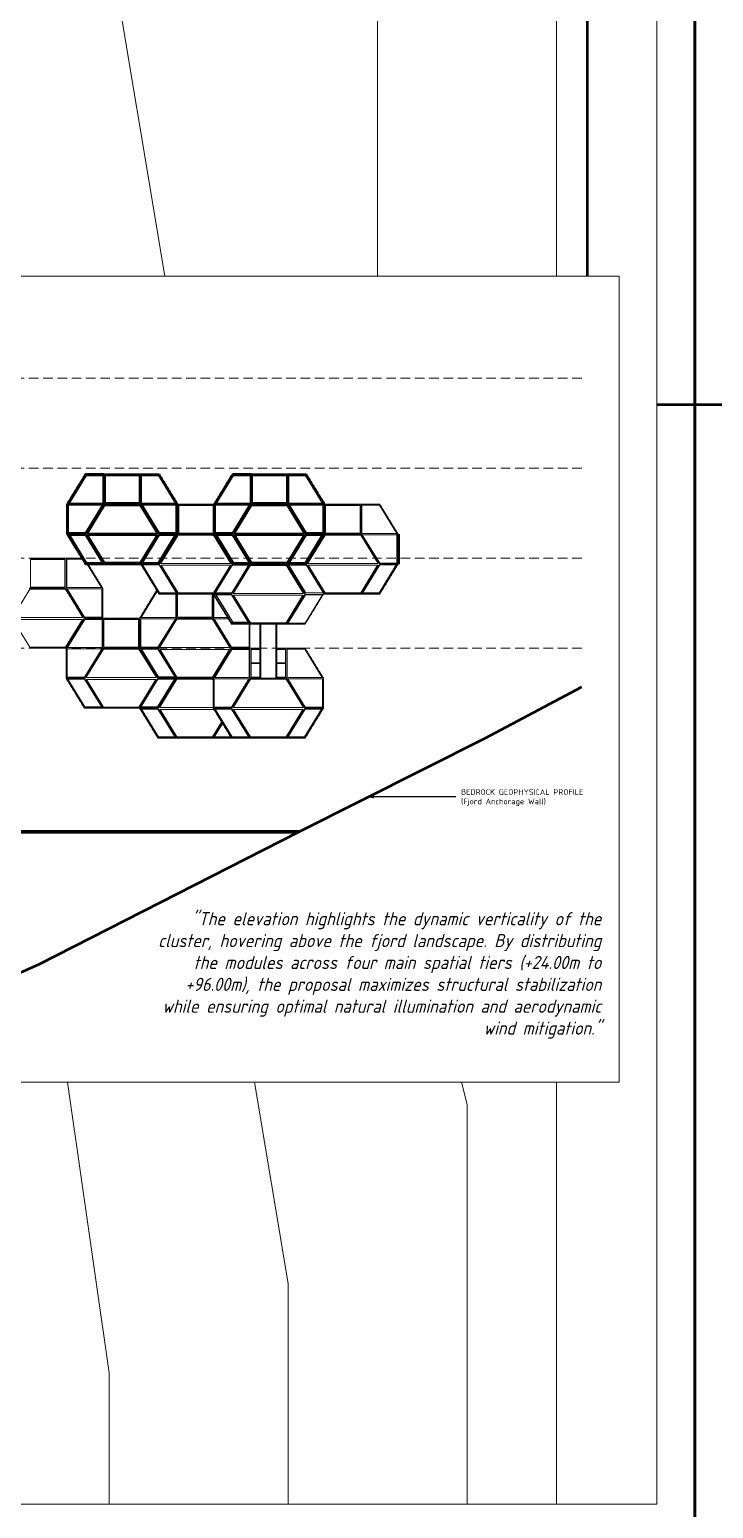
# Model space of a CAD drawing. Header units: millimetres. Extents: x 32551 to 59551, y -21458 to 15116.
# Drawn here: x 48778 to 50600, y 6203 to 10147 of the extents above; entities that cross this region are included whole.
import ezdxf

# ---------------------------------------------------------------- set-up
doc = ezdxf.new("R2010")
doc.units = ezdxf.units.MM
doc.linetypes.add('DASHEDX2', pattern=[38.1, 25.4, -12.7])
for name, color, linetype, lineweight, true_color in [('1ST', 141, 'Continuous', 50, 0x7debff), ('2ND', 120, 'Continuous', 35, 0x39ffb0), ('3RD', 141, 'Continuous', 25, 0x7debff), ('4TH DETAILS', 120, 'Continuous', 15, 0x39ffb0), ('TEXTS', 7, 'Continuous', 25, 0xe0f9ff)]:
    doc.layers.add(name, color=color, linetype=linetype, lineweight=lineweight, true_color=true_color)
doc.layers.add('GLOW-CYAN', color=141, linetype='Continuous', lineweight=100, true_color=0x7debff, transparency=0.8)
doc.layers.add('GLOW-EMERALD', color=120, linetype='Continuous', lineweight=70, true_color=0x39ffb0, transparency=0.8)
doc.layers.add('LAYOUT', color=141, linetype='Continuous', lineweight=50, true_color=0x7debff, plot=False)
doc.styles.get("Standard").update_dxf_attribs({"font": 'arial.ttf'})

msp = doc.modelspace()

# ---------------------------------------------------------------- hatches: boundary and pattern name
at = {"layer": 'TEXTS'}
h = msp.add_hatch(color=256, dxfattribs=at)
h.dxf.hatch_style = 1
h.paths.add_polyline_path([(49692.87, 8104.992), (49681.892, 8101.54), (49692.87, 8098.089)])

# ---------------------------------------------------------------- linework, layer by layer
at = {"layer": '1ST'}
msp.add_line((46920.914, 8007.473), (49494.82, 8007.473), dxfattribs=at)
msp.add_lwpolyline([(46249.126, 8265.27), (46263.322, 8257.473), (46920.914, 8007.473), (47057.16, 7892.751), (47343.221, 7769.894), (47462.859, 7650.839), (47739.692, 7589.37), (48057.189, 7507.473), (48500.013, 7519.246), (48803.639, 7654.559), (49494.82, 8007.473), (49991.995, 8257.473), (50249.126, 8394.341)], dxfattribs=at)
at = {"layer": '1ST', "linetype": 'Continuous'}
for points in [[(49171.797, 8801.787), (49171.797, 8881.787)], [(49269.776, 8881.787), (49269.776, 8801.787)], [(49269.776, 8801.787), (49318.766, 8721.787)], [(49514.725, 8721.787), (49563.715, 8801.787)], [(49318.766, 8721.787), (49367.756, 8721.787)], [(49367.756, 8721.787), (49465.736, 8721.787)], [(49514.725, 8721.787), (49465.736, 8721.787)]]:
    msp.add_open_spline(points, degree=1, dxfattribs=at)
at = {"layer": '2ND', "linetype": 'Continuous', "extrusion": (0, 1, -2e-16)}
for p, q in [((48881.116, 8884.448), (48926.848, 8959.127)), ((48881.979, 8883.356), (48928.073, 8958.627)), ((48928.073, 8958.627), (48926.848, 8959.127)), ((48926.848, 8959.127), (48974.208, 8959.127)), ((48928.073, 8958.627), (48974.208, 8958.627)), ((48974.208, 8959.127), (48974.208, 8883.356)), ((48978.748, 8959.411), (49070.906, 8959.411)), ((48978.748, 8884.164), (48978.748, 8959.411)), ((49070.906, 8958.239), (48978.748, 8958.239)), ((49070.906, 8959.411), (49070.906, 8884.164)), ((49075.446, 8883.429), (49075.446, 8959.127)), ((49075.446, 8959.127), (49122.807, 8959.127)), ((49122.072, 8958.827), (49075.446, 8958.827)), ((49122.072, 8958.827), (49122.807, 8959.127)), ((49168.244, 8883.429), (49122.072, 8958.827)), ((49122.807, 8959.127), (49169.162, 8883.429)), ((49273.035, 8884.448), (49318.766, 8959.127)), ((49273.897, 8883.356), (49319.991, 8958.627)), ((49319.991, 8958.627), (49318.766, 8959.127)), ((49318.766, 8959.127), (49366.127, 8959.127)), ((49319.991, 8958.627), (49366.127, 8958.627)), ((49366.127, 8959.127), (49366.127, 8883.356)), ((49370.667, 8959.411), (49462.825, 8959.411)), ((49370.667, 8884.164), (49370.667, 8959.411)), ((49462.825, 8958.239), (49370.667, 8958.239)), ((49462.825, 8959.411), (49462.825, 8884.164)), ((49467.365, 8883.429), (49467.365, 8959.127)), ((49467.365, 8959.127), (49514.725, 8959.127)), ((49513.99, 8958.827), (49467.365, 8958.827)), ((49513.99, 8958.827), (49514.725, 8959.127)), ((49560.162, 8883.429), (49513.99, 8958.827)), ((49514.725, 8959.127), (49561.081, 8883.429)), ((48879.487, 8880.014), (48880.712, 8879.514)), ((48879.487, 8804.448), (48879.487, 8880.014)), ((48973.122, 8880.014), (48879.487, 8880.014)), ((48880.448, 8883.356), (48881.116, 8884.448)), ((48880.448, 8883.356), (48974.208, 8883.356)), ((48880.712, 8804.448), (48880.712, 8879.514)), ((48973.122, 8880.014), (48928.477, 8807.108)), ((48931.735, 8804.448), (48977.467, 8879.127)), ((48977.467, 8879.127), (49072.188, 8879.127)), ((49070.906, 8884.164), (48978.748, 8884.164)), ((49072.188, 8879.127), (49118.463, 8803.561)), ((49075.446, 8883.429), (49169.162, 8883.429)), ((49122.807, 8804.448), (49076.532, 8880.014)), ((49170.168, 8880.014), (49076.532, 8880.014)), ((49169.433, 8879.714), (49170.168, 8880.014)), ((49169.433, 8804.448), (49169.433, 8879.714)), ((49170.168, 8880.014), (49170.168, 8804.448)), ((49271.405, 8880.014), (49272.63, 8879.514)), ((49271.405, 8804.448), (49271.405, 8880.014)), ((49365.041, 8880.014), (49271.405, 8880.014)), ((49272.366, 8883.356), (49273.035, 8884.448)), ((49272.366, 8883.356), (49366.127, 8883.356)), ((49272.63, 8804.448), (49272.63, 8879.514)), ((49365.041, 8880.014), (49320.395, 8807.108)), ((49323.653, 8804.448), (49369.385, 8879.127)), ((49369.385, 8879.127), (49464.106, 8879.127)), ((49462.825, 8884.164), (49370.667, 8884.164)), ((49464.106, 8879.127), (49510.381, 8803.561)), ((49467.365, 8883.429), (49561.081, 8883.429)), ((49514.725, 8804.448), (49468.451, 8880.014)), ((49562.086, 8880.014), (49468.451, 8880.014)), ((49561.351, 8879.714), (49562.086, 8880.014)), ((49561.351, 8804.448), (49561.351, 8879.714)), ((49562.086, 8880.014), (49562.086, 8804.448)), ((48926.848, 8804.448), (48879.487, 8804.448)), ((48926.803, 8724.237), (48880.724, 8799.483)), ((48880.724, 8799.483), (48926.803, 8799.483)), ((48882.876, 8799.483), (48928.238, 8725.408)), ((48926.803, 8799.483), (48926.848, 8799.411)), ((48928.477, 8807.108), (48926.848, 8804.448)), ((48926.848, 8799.411), (48972.882, 8724.237)), ((48931.192, 8803.561), (48931.735, 8804.448)), ((48931.192, 8803.561), (49118.463, 8803.561)), ((48977.467, 8724.448), (48932.047, 8798.618)), ((49117.608, 8798.618), (48932.047, 8798.618)), ((48977.467, 8724.948), (48932.353, 8798.618)), ((49117.608, 8798.618), (49072.188, 8724.448)), ((49117.302, 8798.618), (49072.188, 8724.948)), ((49076.728, 8724.164), (49122.807, 8799.411)), ((49121.373, 8725.335), (49166.734, 8799.411)), ((49170.168, 8804.448), (49122.807, 8804.448)), ((49122.807, 8799.411), (49168.886, 8799.411)), ((49168.886, 8799.411), (49122.807, 8724.164)), ((49318.766, 8804.448), (49271.405, 8804.448)), ((49318.722, 8724.237), (49272.643, 8799.483)), ((49272.643, 8799.483), (49318.722, 8799.483)), ((49274.794, 8799.483), (49320.156, 8725.408)), ((49318.722, 8799.483), (49318.766, 8799.411)), ((49320.395, 8807.108), (49318.766, 8804.448)), ((49318.766, 8799.411), (49364.8, 8724.237)), ((49323.11, 8803.561), (49323.653, 8804.448)), ((49323.11, 8803.561), (49510.381, 8803.561)), ((49369.385, 8724.448), (49323.965, 8798.618)), ((49509.526, 8798.618), (49323.965, 8798.618)), ((49369.385, 8724.948), (49324.271, 8798.618)), ((49509.526, 8798.618), (49464.106, 8724.448)), ((49509.22, 8798.618), (49464.106, 8724.948)), ((49468.646, 8724.164), (49514.725, 8799.411)), ((49513.291, 8725.335), (49558.653, 8799.411)), ((49562.086, 8804.448), (49514.725, 8804.448)), ((49514.725, 8799.411), (49560.804, 8799.411)), ((49560.804, 8799.411), (49514.725, 8724.164)), ((48928.238, 8725.408), (48926.803, 8724.237)), ((48972.882, 8724.237), (48926.848, 8724.237)), ((48928.238, 8725.408), (48972.165, 8725.408)), ((48977.467, 8724.448), (48977.467, 8724.948)), ((49072.188, 8724.948), (48977.467, 8724.948)), ((49072.188, 8724.448), (48977.467, 8724.448)), ((49072.188, 8724.448), (49072.188, 8724.948)), ((49122.807, 8724.164), (49076.728, 8724.164)), ((49077.445, 8725.335), (49121.373, 8725.335)), ((49121.373, 8725.335), (49122.807, 8724.164)), ((49320.156, 8725.408), (49318.722, 8724.237)), ((49364.8, 8724.237), (49318.766, 8724.237)), ((49320.156, 8725.408), (49364.083, 8725.408)), ((49464.106, 8724.948), (49369.385, 8724.948)), ((49464.106, 8724.448), (49369.385, 8724.448)), ((49464.106, 8724.448), (49464.106, 8724.948)), ((49514.725, 8724.164), (49468.646, 8724.164)), ((49469.364, 8725.335), (49513.291, 8725.335))]:
    msp.add_line(p, q, dxfattribs=at)
at = {"layer": '2ND', "linetype": 'Continuous'}
for points in [[(48926.848, 8961.787), (48877.858, 8881.787)], [(48975.838, 8961.787), (48926.848, 8961.787)], [(48975.838, 8961.787), (49073.817, 8961.787)], [(48975.838, 8961.787), (48975.838, 8881.787)], [(49073.817, 8961.787), (49122.807, 8961.787)], [(49073.817, 8961.787), (49073.817, 8881.787)], [(49122.807, 8961.787), (49171.797, 8881.787)], [(49318.766, 8961.787), (49269.776, 8881.787)], [(49367.756, 8961.787), (49318.766, 8961.787)], [(49367.756, 8961.787), (49465.736, 8961.787)], [(49367.756, 8961.787), (49367.756, 8881.787)], [(49465.736, 8961.787), (49514.725, 8961.787)], [(49465.736, 8961.787), (49465.736, 8881.787)], [(49514.725, 8961.787), (49563.715, 8881.787)], [(48877.858, 8801.787), (48877.858, 8881.787)], [(48926.848, 8801.787), (48975.838, 8881.787)], [(48975.838, 8881.787), (49073.817, 8881.787)], [(49073.817, 8881.787), (49122.807, 8801.787)], [(49171.797, 8801.787), (49171.797, 8881.787)], [(49269.776, 8881.787), (49269.776, 8801.787)], [(49318.766, 8801.787), (49367.756, 8881.787)], [(49367.756, 8881.787), (49465.736, 8881.787)], [(49465.736, 8881.787), (49514.725, 8801.787)], [(49563.715, 8881.787), (49563.715, 8801.787)], [(48877.858, 8801.787), (48926.848, 8801.787)], [(48877.858, 8801.787), (48926.848, 8721.787)], [(48926.848, 8801.787), (48975.838, 8721.787)], [(49073.817, 8721.787), (49122.807, 8801.787)], [(49122.807, 8721.787), (49171.797, 8801.787)], [(49171.797, 8801.787), (49122.807, 8801.787)], [(49269.776, 8801.787), (49318.766, 8801.787)], [(49269.776, 8801.787), (49318.766, 8721.787)], [(49318.766, 8801.787), (49367.756, 8721.787)], [(49465.736, 8721.787), (49514.725, 8801.787)], [(49563.715, 8801.787), (49514.725, 8801.787)], [(49514.725, 8721.787), (49563.715, 8801.787)], [(49759.674, 8721.787), (49759.674, 8801.787)], [(48926.848, 8721.787), (48975.838, 8721.787)], [(48975.838, 8721.787), (49073.817, 8721.787)], [(49122.807, 8721.787), (49073.817, 8721.787)], [(49318.766, 8721.787), (49367.756, 8721.787)], [(49367.756, 8721.787), (49465.736, 8721.787)], [(49514.725, 8721.787), (49465.736, 8721.787)]]:
    msp.add_open_spline(points, degree=1, dxfattribs=at)
at = {"layer": '3RD', "linetype": 'Continuous', "ltscale": 10, "extrusion": (0, 1, -2e-16)}
for p, q in [((49566.626, 8804.164), (49566.626, 8879.411)), ((49264.889, 8799.127), (49268.147, 8799.127)), ((48926.848, 8724.237), (48926.803, 8724.237)), ((49318.766, 8724.237), (49318.722, 8724.237)), ((49366.474, 8719.15), (49461.196, 8719.15)), ((49369.385, 8724.448), (49369.385, 8724.948)), ((49466.064, 8719.18), (49514.681, 8719.483)), ((49513.291, 8725.335), (49514.725, 8724.164)), ((49514.681, 8719.483), (49514.725, 8719.411)), ((49519.07, 8723.561), (49519.613, 8724.448))]:
    msp.add_line(p, q, dxfattribs=at)
at = {"layer": '3RD', "linetype": 'Continuous', "ltscale": 10}
for points in [[(49269.776, 8801.787), (49269.776, 8881.787)], [(49122.807, 8721.787), (49171.797, 8801.787)], [(49269.776, 8801.787), (49318.766, 8721.787)], [(49514.725, 8721.787), (49563.715, 8801.787)], [(49122.807, 8721.787), (49073.817, 8721.787)]]:
    msp.add_open_spline(points, degree=1, dxfattribs=at)
at = {"layer": '4TH DETAILS', "linetype": 'DASHEDX2'}
for p, q in [((50249.126, 9217.473), (46249.126, 9217.473)), ((50249.126, 8977.473), (46249.126, 8977.473)), ((50249.126, 8737.473), (46249.126, 8737.473)), ((50249.126, 8497.473), (46249.126, 8497.473))]:
    msp.add_line(p, q, dxfattribs=at)
at = {"layer": '4TH DETAILS', "linetype": 'Continuous', "extrusion": (0, 1, -2e-16)}
for p, q in [((49174.708, 8879.411), (49266.865, 8879.411)), ((49174.708, 8804.164), (49174.708, 8879.411)), ((49266.865, 8878.239), (49174.708, 8878.239)), ((49266.865, 8879.411), (49266.865, 8804.164)), ((49566.626, 8879.411), (49658.784, 8879.411)), ((49658.784, 8878.239), (49566.626, 8878.239)), ((49658.784, 8879.411), (49658.784, 8804.164)), ((49663.324, 8803.429), (49663.324, 8879.127)), ((49663.324, 8879.127), (49710.684, 8879.127)), ((49709.95, 8878.827), (49663.324, 8878.827)), ((49709.95, 8878.827), (49710.684, 8879.127)), ((49756.121, 8803.429), (49709.95, 8878.827)), ((49710.684, 8879.127), (49757.04, 8803.429)), ((49127.694, 8724.448), (49173.426, 8799.127)), ((49173.426, 8799.127), (49264.889, 8799.127)), ((49266.865, 8804.164), (49174.708, 8804.164)), ((49268.147, 8799.127), (49314.422, 8723.561)), ((49519.613, 8724.448), (49565.344, 8799.127)), ((49565.344, 8799.127), (49660.066, 8799.127)), ((49658.784, 8804.164), (49566.626, 8804.164)), ((49660.066, 8799.127), (49706.34, 8723.561)), ((49663.324, 8803.429), (49757.04, 8803.429)), ((49710.684, 8724.448), (49664.41, 8800.014)), ((49758.045, 8800.014), (49664.41, 8800.014)), ((49757.31, 8799.714), (49758.045, 8800.014)), ((49757.31, 8724.448), (49757.31, 8799.714)), ((49758.045, 8800.014), (49758.045, 8724.448)), ((49122.762, 8644.237), (49076.683, 8719.483)), ((49076.683, 8719.483), (49122.762, 8719.483)), ((49078.835, 8719.483), (49124.197, 8645.408)), ((49122.762, 8719.483), (49122.807, 8719.411)), ((49122.807, 8719.411), (49168.841, 8644.237)), ((49127.151, 8723.561), (49127.694, 8724.448)), ((49127.151, 8723.561), (49314.422, 8723.561)), ((49173.426, 8644.448), (49128.006, 8718.618)), ((49313.567, 8718.618), (49128.006, 8718.618)), ((49173.426, 8644.948), (49128.312, 8718.618)), ((49313.567, 8718.618), (49268.147, 8644.448)), ((49313.261, 8718.618), (49268.147, 8644.948)), ((49272.687, 8644.164), (49318.766, 8719.411)), ((49361.941, 8719.411), (49316.579, 8645.335)), ((49318.766, 8719.411), (49363.375, 8719.411)), ((49320.743, 8644.471), (49366.474, 8719.15)), ((49461.196, 8719.15), (49507.47, 8643.584)), ((49511.814, 8644.471), (49466.064, 8719.18)), ((49468.208, 8719.194), (49513.249, 8645.642)), ((49514.725, 8719.411), (49560.76, 8644.237)), ((49519.07, 8723.561), (49706.34, 8723.561)), ((49565.344, 8644.448), (49519.924, 8718.618)), ((49705.486, 8718.618), (49519.924, 8718.618)), ((49565.344, 8644.948), (49520.23, 8718.618)), ((49705.486, 8718.618), (49660.066, 8644.448)), ((49705.179, 8718.618), (49660.066, 8644.948)), ((49664.606, 8644.164), (49710.684, 8719.411)), ((49709.25, 8645.335), (49754.612, 8719.411)), ((49758.045, 8724.448), (49710.684, 8724.448)), ((49710.684, 8719.411), (49756.763, 8719.411)), ((49756.763, 8719.411), (49710.684, 8644.164)), ((49074.165, 8580.133), (49117.363, 8650.677)), ((49075.027, 8579.042), (49118.129, 8649.427)), ((49124.197, 8645.408), (49122.762, 8644.237)), ((49168.841, 8644.237), (49122.762, 8644.237)), ((49124.197, 8645.408), (49168.124, 8645.408)), ((49167.257, 8641.787), (49167.257, 8579.042)), ((49171.797, 8579.85), (49171.797, 8641.787)), ((49173.426, 8644.448), (49173.426, 8644.948)), ((49268.147, 8644.948), (49173.426, 8644.948)), ((49268.147, 8644.448), (49173.426, 8644.448)), ((49263.955, 8641.787), (49263.955, 8579.85)), ((49268.147, 8644.448), (49268.147, 8644.948)), ((49268.495, 8579.115), (49268.495, 8639.15)), ((49315.811, 8564.26), (49269.732, 8639.507)), ((49269.732, 8639.507), (49315.811, 8639.507)), ((49317.296, 8644.164), (49272.687, 8644.164)), ((49273.404, 8645.335), (49316.579, 8645.335)), ((49274.141, 8639.507), (49318.75, 8566.66)), ((49274.78, 8639.507), (49319.389, 8566.66)), ((49315.811, 8639.507), (49315.855, 8639.434)), ((49315.855, 8639.434), (49361.89, 8564.26)), ((49316.579, 8645.335), (49317.535, 8644.554)), ((49320.2, 8643.584), (49320.743, 8644.471)), ((49320.2, 8643.584), (49507.47, 8643.584)), ((49366.474, 8564.471), (49321.054, 8638.642)), ((49506.616, 8638.642), (49321.054, 8638.642)), ((49366.474, 8564.971), (49321.36, 8638.642)), ((49506.616, 8638.642), (49461.196, 8564.471)), ((49506.309, 8638.642), (49461.196, 8564.971)), ((49465.736, 8564.187), (49511.814, 8639.434)), ((49467.156, 8565.416), (49512.482, 8639.434)), ((49512.588, 8639.434), (49467.226, 8565.358)), ((49513.249, 8645.642), (49511.814, 8644.471)), ((49511.814, 8639.434), (49557.893, 8639.434)), ((49557.893, 8639.434), (49511.814, 8564.187)), ((49513.249, 8645.642), (49560.042, 8645.408)), ((49565.344, 8644.448), (49565.344, 8644.948)), ((49660.066, 8644.948), (49565.344, 8644.948)), ((49660.066, 8644.448), (49565.344, 8644.448)), ((49660.066, 8644.448), (49660.066, 8644.948)), ((49710.684, 8644.164), (49664.606, 8644.164)), ((49665.323, 8645.335), (49709.25, 8645.335)), ((49709.25, 8645.335), (49710.684, 8644.164)), ((49072.535, 8575.699), (49073.76, 8575.199)), ((49072.535, 8500.133), (49072.535, 8575.699)), ((49166.171, 8575.699), (49072.535, 8575.699)), ((49073.496, 8579.042), (49074.165, 8580.133)), ((49073.496, 8579.042), (49167.257, 8579.042)), ((49073.76, 8500.133), (49073.76, 8575.199)), ((49166.171, 8575.699), (49121.525, 8502.794)), ((49124.783, 8500.133), (49170.515, 8574.813)), ((49170.515, 8574.813), (49265.236, 8574.813)), ((49263.955, 8579.85), (49171.797, 8579.85)), ((49265.236, 8574.813), (49311.511, 8499.246)), ((49268.495, 8579.115), (49305.259, 8579.115)), ((49315.855, 8500.133), (49269.581, 8575.699)), ((49318.75, 8566.66), (49315.811, 8564.26)), ((49361.89, 8564.26), (49315.811, 8564.26)), ((49318.75, 8566.66), (49360.42, 8566.66)), ((49362.481, 8500.133), (49362.481, 8561.811)), ((49363.216, 8561.811), (49363.216, 8500.133)), ((49366.474, 8564.471), (49366.474, 8564.971)), ((49461.196, 8564.971), (49366.474, 8564.971)), ((49461.196, 8564.471), (49366.474, 8564.471)), ((49390.924, 8417.473), (49390.924, 8561.811)), ((49393.835, 8561.811), (49393.835, 8417.473)), ((49433.835, 8417.473), (49433.835, 8561.811)), ((49436.746, 8417.473), (49436.746, 8561.811)), ((49461.196, 8564.471), (49461.196, 8564.971)), ((49511.814, 8564.187), (49465.736, 8564.187)), ((49467.205, 8566.587), (49467.873, 8566.587)), ((49510.38, 8565.358), (49511.814, 8564.187)), ((49119.896, 8500.133), (49072.535, 8500.133)), ((49119.852, 8419.922), (49073.773, 8495.169)), ((49073.773, 8495.169), (49119.852, 8495.169)), ((49075.924, 8495.169), (49121.286, 8421.094)), ((49119.852, 8495.169), (49119.896, 8495.096)), ((49121.525, 8502.794), (49119.896, 8500.133)), ((49119.896, 8495.096), (49165.93, 8419.922)), ((49124.24, 8499.246), (49124.783, 8500.133)), ((49124.24, 8499.246), (49311.511, 8499.246)), ((49170.515, 8420.133), (49125.095, 8494.304)), ((49310.656, 8494.304), (49125.095, 8494.304)), ((49170.515, 8420.633), (49125.401, 8494.304)), ((49310.656, 8494.304), (49265.236, 8420.133)), ((49310.35, 8494.304), (49265.236, 8420.633)), ((49270.124, 8420.133), (49315.855, 8494.813)), ((49270.986, 8419.042), (49317.08, 8494.313)), ((49363.216, 8500.133), (49315.855, 8500.133)), ((49317.08, 8494.313), (49315.855, 8494.813)), ((49315.855, 8494.813), (49363.216, 8494.813)), ((49317.08, 8494.313), (49363.216, 8494.313)), ((49363.216, 8494.813), (49363.216, 8419.042)), ((49367.756, 8495.096), (49390.924, 8495.096)), ((49367.756, 8419.85), (49367.756, 8495.096)), ((49390.924, 8493.925), (49367.756, 8493.925)), ((49436.746, 8495.096), (49459.914, 8495.096)), ((49459.914, 8493.925), (49436.746, 8493.925)), ((49459.914, 8495.096), (49459.914, 8419.85)), ((49464.454, 8419.115), (49464.454, 8494.813)), ((49464.454, 8494.813), (49511.814, 8494.813)), ((49511.08, 8494.513), (49464.454, 8494.513)), ((49511.08, 8494.513), (49511.814, 8494.813)), ((49557.251, 8419.115), (49511.08, 8494.513)), ((49511.814, 8494.813), (49558.17, 8419.115)), ((49390.924, 8458.661), (49367.756, 8458.661)), ((49390.924, 8456.285), (49367.756, 8456.285)), ((49459.914, 8458.661), (49436.746, 8458.661)), ((49459.914, 8456.285), (49436.746, 8456.285)), ((49121.286, 8421.094), (49119.852, 8419.922)), ((49165.93, 8419.922), (49119.852, 8419.922)), ((49121.286, 8421.094), (49165.213, 8421.094)), ((49170.515, 8420.133), (49170.515, 8420.633)), ((49265.236, 8420.633), (49170.515, 8420.633)), ((49265.236, 8420.133), (49170.515, 8420.133)), ((49268.495, 8415.699), (49269.719, 8415.199)), ((49268.495, 8340.133), (49268.495, 8415.699)), ((49362.13, 8415.699), (49268.495, 8415.699)), ((49269.455, 8419.042), (49270.124, 8420.133)), ((49269.455, 8419.042), (49363.216, 8419.042)), ((49269.719, 8340.133), (49269.719, 8415.199)), ((49362.13, 8415.699), (49317.484, 8342.794)), ((49320.743, 8340.133), (49366.474, 8414.813)), ((49366.474, 8414.813), (49461.196, 8414.813)), ((49390.924, 8419.85), (49367.756, 8419.85)), ((49436.746, 8417.473), (49390.924, 8417.473)), ((49459.914, 8419.85), (49436.746, 8419.85)), ((49461.196, 8414.813), (49507.47, 8339.246)), ((49464.454, 8419.115), (49558.17, 8419.115)), ((49511.814, 8340.133), (49465.54, 8415.699)), ((49559.175, 8415.699), (49465.54, 8415.699)), ((49558.44, 8415.399), (49559.175, 8415.699)), ((49558.44, 8340.133), (49558.44, 8415.399)), ((49559.175, 8415.699), (49559.175, 8340.133)), ((49315.855, 8340.133), (49268.495, 8340.133)), ((49315.811, 8259.922), (49269.732, 8335.169)), ((49269.732, 8335.169), (49315.811, 8335.169)), ((49271.883, 8335.169), (49317.245, 8261.094)), ((49315.811, 8335.169), (49315.855, 8335.096)), ((49317.484, 8342.794), (49315.855, 8340.133)), ((49315.855, 8335.096), (49361.89, 8259.922)), ((49320.2, 8339.246), (49320.743, 8340.133)), ((49320.2, 8339.246), (49507.47, 8339.246)), ((49366.474, 8260.133), (49321.054, 8334.304)), ((49506.616, 8334.304), (49321.054, 8334.304)), ((49366.474, 8260.633), (49321.36, 8334.304)), ((49506.616, 8334.304), (49461.196, 8260.133)), ((49506.309, 8334.304), (49461.196, 8260.633)), ((49465.736, 8259.85), (49511.814, 8335.096)), ((49510.38, 8261.021), (49555.742, 8335.096)), ((49559.175, 8340.133), (49511.814, 8340.133)), ((49511.814, 8335.096), (49557.893, 8335.096)), ((49557.893, 8335.096), (49511.814, 8259.85)), ((49317.245, 8261.094), (49315.811, 8259.922)), ((49361.89, 8259.922), (49315.811, 8259.922)), ((49317.245, 8261.094), (49361.172, 8261.094)), ((49366.474, 8260.133), (49366.474, 8260.633)), ((49461.196, 8260.633), (49366.474, 8260.633)), ((49461.196, 8260.133), (49366.474, 8260.133)), ((49461.196, 8260.133), (49461.196, 8260.633)), ((49511.814, 8259.85), (49465.736, 8259.85)), ((49466.453, 8261.021), (49510.38, 8261.021)), ((49510.38, 8261.021), (49511.814, 8259.85))]:
    msp.add_line(p, q, dxfattribs=at)
at = {"layer": '4TH DETAILS', "color": 128, "linetype": 'Continuous', "true_color": 0x00613a, "extrusion": (0, 1, -2e-16)}
for p, q in [((48779.878, 8735.096), (48872.036, 8735.096)), ((48779.878, 8659.85), (48779.878, 8735.096)), ((48872.036, 8733.925), (48779.878, 8733.925)), ((48872.036, 8735.096), (48872.036, 8659.85)), ((48876.576, 8659.115), (48876.576, 8734.813)), ((48876.576, 8734.813), (48918.871, 8734.813)), ((48919.055, 8734.513), (48876.576, 8734.513)), ((48969.374, 8659.115), (48930.995, 8721.787)), ((48931.913, 8721.787), (48970.292, 8659.115)), ((48732.865, 8580.133), (48778.597, 8654.813)), ((48778.597, 8654.813), (48873.318, 8654.813)), ((48872.036, 8659.85), (48779.878, 8659.85)), ((48873.318, 8654.813), (48919.593, 8579.246)), ((48876.576, 8659.115), (48970.292, 8659.115)), ((48923.937, 8580.133), (48877.662, 8655.699)), ((48971.298, 8655.699), (48877.662, 8655.699)), ((48970.563, 8655.399), (48971.298, 8655.699)), ((48970.563, 8580.133), (48970.563, 8655.399)), ((48971.298, 8655.699), (48971.298, 8580.133)), ((48732.322, 8579.246), (48919.593, 8579.246)), ((48778.597, 8500.133), (48733.177, 8574.304)), ((48918.738, 8574.304), (48733.177, 8574.304)), ((48778.597, 8500.633), (48733.483, 8574.304)), ((48918.738, 8574.304), (48873.318, 8500.133)), ((48918.432, 8574.304), (48873.318, 8500.633)), ((48878.205, 8500.133), (48923.937, 8574.813)), ((48879.068, 8499.042), (48925.162, 8574.313)), ((48971.298, 8580.133), (48923.937, 8580.133)), ((48925.162, 8574.313), (48923.937, 8574.813)), ((48923.937, 8574.813), (48971.298, 8574.813)), ((48925.162, 8574.313), (48971.298, 8574.313)), ((48971.298, 8574.813), (48971.298, 8499.042)), ((48975.838, 8575.096), (49067.995, 8575.096)), ((48975.838, 8499.85), (48975.838, 8575.096)), ((49067.995, 8573.925), (48975.838, 8573.925)), ((49067.995, 8575.096), (49067.995, 8499.85)), ((49307.35, 8575.699), (49269.581, 8575.699)), ((48778.597, 8500.133), (48778.597, 8500.633)), ((48873.318, 8500.633), (48778.597, 8500.633)), ((48873.318, 8500.133), (48778.597, 8500.133)), ((48873.318, 8500.133), (48873.318, 8500.633)), ((48876.576, 8495.699), (48877.801, 8495.199)), ((48876.576, 8420.133), (48876.576, 8495.699)), ((48970.211, 8495.699), (48876.576, 8495.699)), ((48877.537, 8499.042), (48878.205, 8500.133)), ((48877.537, 8499.042), (48971.298, 8499.042)), ((48877.801, 8420.133), (48877.801, 8495.199)), ((48970.211, 8495.699), (48925.566, 8422.794)), ((48928.824, 8420.133), (48974.556, 8494.813)), ((48974.556, 8494.813), (49069.277, 8494.813)), ((49067.995, 8499.85), (48975.838, 8499.85)), ((49069.277, 8494.813), (49115.552, 8419.246)), ((48923.937, 8420.133), (48876.576, 8420.133)), ((48923.892, 8339.922), (48877.813, 8415.169)), ((48877.813, 8415.169), (48923.892, 8415.169)), ((48879.965, 8415.169), (48925.327, 8341.094)), ((48923.892, 8415.169), (48923.937, 8415.096)), ((48925.566, 8422.794), (48923.937, 8420.133)), ((48923.937, 8415.096), (48969.971, 8339.922)), ((48928.281, 8419.246), (48928.824, 8420.133)), ((48928.281, 8419.246), (49115.552, 8419.246)), ((48974.556, 8340.133), (48929.136, 8414.304)), ((49114.697, 8414.304), (48929.136, 8414.304)), ((48974.556, 8340.633), (48929.442, 8414.304)), ((49114.697, 8414.304), (49069.277, 8340.133)), ((49114.391, 8414.304), (49069.277, 8340.633)), ((49073.817, 8339.85), (49119.896, 8415.096)), ((49118.462, 8341.021), (49163.823, 8415.096)), ((49119.896, 8415.096), (49165.975, 8415.096)), ((49165.975, 8415.096), (49119.896, 8339.85)), ((49124.783, 8340.133), (49170.515, 8414.813)), ((49170.515, 8414.813), (49265.236, 8414.813)), ((49265.236, 8420.133), (49265.236, 8420.633)), ((49265.236, 8414.813), (49266.865, 8412.152)), ((48925.327, 8341.094), (48923.892, 8339.922)), ((48969.971, 8339.922), (48923.892, 8339.922)), ((48925.327, 8341.094), (48969.254, 8341.094)), ((48974.556, 8340.133), (48974.556, 8340.633)), ((49069.277, 8340.633), (48974.556, 8340.633)), ((49069.277, 8340.133), (48974.556, 8340.133)), ((49069.277, 8340.133), (49069.277, 8340.633)), ((49119.852, 8259.922), (49073.773, 8335.169)), ((49073.773, 8335.169), (49119.852, 8335.169)), ((49119.896, 8339.85), (49073.817, 8339.85)), ((49074.534, 8341.021), (49118.462, 8341.021)), ((49075.924, 8335.169), (49121.286, 8261.094)), ((49118.462, 8341.021), (49119.896, 8339.85)), ((49119.852, 8335.169), (49119.896, 8335.096)), ((49119.896, 8335.096), (49165.93, 8259.922)), ((49124.24, 8339.246), (49124.783, 8340.133)), ((49124.24, 8339.246), (49266.865, 8339.246)), ((49170.515, 8260.133), (49125.095, 8334.304)), ((49268.806, 8334.304), (49125.095, 8334.304)), ((49170.515, 8260.633), (49125.401, 8334.304)), ((49289.578, 8300.383), (49265.236, 8260.633)), ((49289.731, 8300.133), (49265.236, 8260.133)), ((49269.776, 8259.85), (49292.088, 8296.285)), ((49121.286, 8261.094), (49119.852, 8259.922)), ((49165.93, 8259.922), (49119.852, 8259.922)), ((49121.286, 8261.094), (49165.213, 8261.094)), ((49170.515, 8260.133), (49170.515, 8260.633)), ((49265.236, 8260.633), (49170.515, 8260.633)), ((49265.236, 8260.133), (49170.515, 8260.133)), ((49265.236, 8260.133), (49265.236, 8260.633)), ((49314.4, 8259.85), (49269.776, 8259.85)), ((49270.494, 8261.021), (49313.683, 8261.021))]:
    msp.add_line(p, q, dxfattribs=at)
at = {"layer": '4TH DETAILS'}
for points in [[(41649.126, 6214.575), (50449.126, 6214.575), (50449.126, 15014.575), (41649.126, 15014.575)], [(46149.126, 9489.575), (50349.126, 9489.575), (50349.126, 7339.575), (46149.126, 7339.575)]]:
    msp.add_lwpolyline(points, close=True, dxfattribs=at)
for points in [[(47008.675, 15014.575), (47320.46, 14910.647), (48512.728, 13956.832), (49228.088, 13479.925), (49228.088, 11095.389), (48989.635, 10380.028), (49138.044, 9489.575)], [(48270.229, 15014.575), (48512.728, 14910.647), (48751.181, 14910.647), (49943.449, 13956.832), (50181.903, 12764.564), (50181.903, 12049.203), (49704.996, 10380.028), (49704.996, 9489.575)], [(50449.126, 11448.922), (50181.903, 10380.028), (50181.903, 9489.575)], [(48989.635, 6214.575), (48989.635, 6564.77), (48878.949, 7339.575)], [(49377.15, 7339.575), (49466.542, 6803.224), (49466.542, 6214.575)], [(49928.588, 7339.575), (49943.449, 7280.131), (49943.449, 6214.575)], [(50181.903, 7339.575), (50181.903, 6214.575)]]:
    msp.add_lwpolyline(points, dxfattribs=at)
at = {"layer": '4TH DETAILS', "linetype": 'Continuous', "ltscale": 0.5}
for points in [[(49171.797, 8881.787), (49269.776, 8881.787)], [(49563.715, 8881.787), (49661.695, 8881.787)], [(49661.695, 8881.787), (49710.684, 8881.787)], [(49661.695, 8881.787), (49661.695, 8801.787)], [(49710.684, 8881.787), (49759.674, 8801.787)], [(49171.797, 8801.787), (49269.776, 8801.787)], [(49563.715, 8801.787), (49661.695, 8801.787)], [(49661.695, 8801.787), (49710.684, 8721.787)], [(49073.817, 8721.787), (49122.807, 8641.787)], [(49122.807, 8721.787), (49171.797, 8641.787)], [(49269.776, 8641.787), (49318.766, 8721.787)], [(49315.855, 8641.811), (49364.831, 8721.787)], [(49462.839, 8721.787), (49511.814, 8641.811)], [(49514.725, 8721.787), (49563.715, 8641.787)], [(49661.695, 8641.787), (49710.684, 8721.787)], [(49759.674, 8721.787), (49710.684, 8721.787)], [(49710.684, 8641.787), (49759.674, 8721.787)], [(49122.807, 8641.787), (49171.797, 8641.787)], [(49171.797, 8641.787), (49269.776, 8641.787)], [(49266.88, 8641.787), (49315.855, 8561.811)], [(49315.855, 8641.787), (49269.776, 8641.787)], [(49315.855, 8641.811), (49364.845, 8561.811)], [(49462.825, 8561.811), (49511.814, 8641.811)], [(49514.725, 8641.811), (49511.814, 8641.811)], [(49511.814, 8561.811), (49560.79, 8641.787)], [(49514.725, 8641.787), (49563.715, 8641.787)], [(49563.715, 8641.787), (49661.695, 8641.787)], [(49710.684, 8641.787), (49661.695, 8641.787)], [(49315.855, 8561.811), (49364.845, 8561.811)], [(49364.845, 8497.473), (49364.845, 8561.811)], [(49364.845, 8561.811), (49462.825, 8561.811)], [(49511.814, 8561.811), (49462.825, 8561.811)], [(49364.845, 8497.473), (49390.924, 8497.473)], [(49364.845, 8497.473), (49364.845, 8417.473)], [(49436.746, 8497.473), (49462.825, 8497.473)], [(49462.825, 8497.473), (49511.814, 8497.473)], [(49462.825, 8497.473), (49462.825, 8417.473)], [(49511.814, 8497.473), (49560.804, 8417.473)], [(49266.865, 8337.473), (49266.865, 8417.473)], [(49315.855, 8337.473), (49364.845, 8417.473)], [(49364.845, 8417.473), (49462.825, 8417.473)], [(49462.825, 8417.473), (49511.814, 8337.473)], [(49560.804, 8337.473), (49560.804, 8417.473)], [(49266.865, 8337.473), (49315.855, 8337.473)], [(49266.865, 8337.473), (49315.855, 8257.473)], [(49315.855, 8337.473), (49364.845, 8257.473)], [(49462.825, 8257.473), (49511.814, 8337.473)], [(49511.814, 8257.473), (49560.804, 8337.473)], [(49560.804, 8337.473), (49511.814, 8337.473)], [(49315.855, 8257.473), (49364.845, 8257.473)], [(49364.845, 8257.473), (49462.825, 8257.473)], [(49511.814, 8257.473), (49462.825, 8257.473)]]:
    msp.add_open_spline(points, degree=1, dxfattribs=at)
at = {"layer": '4TH DETAILS', "color": 128, "linetype": 'Continuous', "true_color": 0x00613a}
for points in [[(48776.968, 8737.473), (48874.947, 8737.473)], [(48874.947, 8737.473), (48917.242, 8737.473)], [(48874.947, 8737.473), (48874.947, 8657.473)], [(48933.542, 8721.787), (48972.927, 8657.473)], [(48776.968, 8657.473), (48874.947, 8657.473)], [(48874.947, 8657.473), (48923.937, 8577.473)], [(48972.927, 8577.473), (48972.927, 8657.473)], [(48874.947, 8497.473), (48923.937, 8577.473)], [(48972.927, 8577.473), (48923.937, 8577.473)], [(48972.927, 8577.473), (49070.906, 8577.473)], [(48972.927, 8577.473), (48972.927, 8497.473)], [(48776.968, 8497.473), (48874.947, 8497.473)], [(48874.947, 8417.473), (48874.947, 8497.473)], [(48923.937, 8417.473), (48972.927, 8497.473)], [(48972.927, 8497.473), (49070.906, 8497.473)], [(48874.947, 8417.473), (48923.937, 8417.473)], [(48874.947, 8417.473), (48923.937, 8337.473)], [(48923.937, 8417.473), (48972.927, 8337.473)], [(49070.906, 8337.473), (49119.896, 8417.473)], [(49119.896, 8337.473), (49168.886, 8417.473)], [(48923.937, 8337.473), (48972.927, 8337.473)], [(48972.927, 8337.473), (49070.906, 8337.473)], [(49119.896, 8337.473), (49070.906, 8337.473)], [(49070.906, 8337.473), (49119.896, 8257.473)], [(49119.896, 8337.473), (49168.886, 8257.473)], [(49266.865, 8257.473), (49291.36, 8297.473)], [(49119.896, 8257.473), (49168.886, 8257.473)], [(49168.886, 8257.473), (49266.865, 8257.473)], [(49315.855, 8257.473), (49266.865, 8257.473)]]:
    msp.add_open_spline(points, degree=1, dxfattribs=at)
at = {"layer": '4TH DETAILS', "linetype": 'Continuous'}
for points in [[(49116.549, 8652.007), (49070.906, 8577.473)], [(49168.886, 8641.787), (49168.886, 8577.473)], [(49266.865, 8641.787), (49266.865, 8577.473)], [(49070.906, 8497.473), (49070.906, 8577.473)], [(49119.896, 8497.473), (49168.886, 8577.473)], [(49168.886, 8577.473), (49266.865, 8577.473)], [(49266.865, 8577.473), (49315.855, 8497.473)], [(49070.906, 8497.473), (49119.896, 8417.473)], [(49070.906, 8497.473), (49119.896, 8497.473)], [(49119.896, 8497.473), (49168.886, 8417.473)], [(49315.855, 8497.473), (49266.865, 8417.473)], [(49364.845, 8497.473), (49315.855, 8497.473)], [(49119.896, 8417.473), (49168.886, 8417.473)], [(49168.886, 8417.473), (49266.865, 8417.473)]]:
    msp.add_open_spline(points, degree=1, dxfattribs=at)
at = {"layer": 'GLOW-CYAN'}
msp.add_line((46920.914, 8007.473), (49494.82, 8007.473), dxfattribs=at)
at = {"layer": 'GLOW-CYAN', "linetype": 'Continuous'}
msp.add_open_spline([(49171.797, 8881.787), (49171.797, 8801.787)], degree=1, dxfattribs=at)
at = {"layer": 'GLOW-EMERALD', "linetype": 'Continuous'}
msp.add_open_spline([(49759.674, 8721.787), (49759.674, 8801.787)], degree=1, dxfattribs=at)
at = {"layer": 'LAYOUT'}
for p, q in [((50263.774, 10831.005), (50263.774, 9489.575)), ((50449.126, 9147.908), (59449.126, 9147.908))]:
    msp.add_line(p, q, dxfattribs=at)
for points in [[(41550.723, 15115.853), (50550.723, 15115.853), (50550.723, 6115.853), (41550.723, 6115.853)], [(41550.723, 15115.853), (50550.723, 15115.853), (50550.723, 6115.853), (41550.723, 6115.853)], [(50550.723, 15115.853), (59550.723, 15115.853), (59550.723, 6115.853), (50550.723, 6115.853)], [(50550.723, 15115.853), (59550.723, 15115.853), (59550.723, 6115.853), (50550.723, 6115.853)]]:
    msp.add_lwpolyline(points, close=True, dxfattribs=at)
at = {"layer": 'TEXTS'}
for p, q in [((49681.892, 8101.54), (49692.87, 8104.992)), ((49681.892, 8101.54), (49692.87, 8098.089)), ((49692.87, 8104.992), (49692.87, 8098.089)), ((49692.87, 8101.54), (49913.143, 8101.54))]:
    msp.add_line(p, q, dxfattribs=at)

# ---------------------------------------------------------------- texts
at = {"layer": 'TEXTS', "attachment_point": 1}
for s, insert, char_height, width in [('\\pxql;{\\fISOCP_IV50|b1|i0|c0|p2;BEDROCK GEOPHYSICAL PROFILE \\P(Fjord Anchorage Wall)}', (49927.496, 8121.254), 15, 415.87605), ('\\pxqr;{\\fISOCP_IV50|b1|i1|c0|p2;"The elevation highlights the dynamic verticality of the cluster, hovering above the fjord landscape. By distributing the modules across four main spatial tiers (+24.00m to +96.00m), the proposal maximizes structural stabilization while ensuring optimal natural illumination and aerodynamic wind mitigation."}', (49082.762, 7793.409), 35, 1218.4353)]:
    msp.add_mtext(s, dxfattribs=dict(at, insert=insert, char_height=char_height, width=width))

doc.saveas('drawing.dxf')
